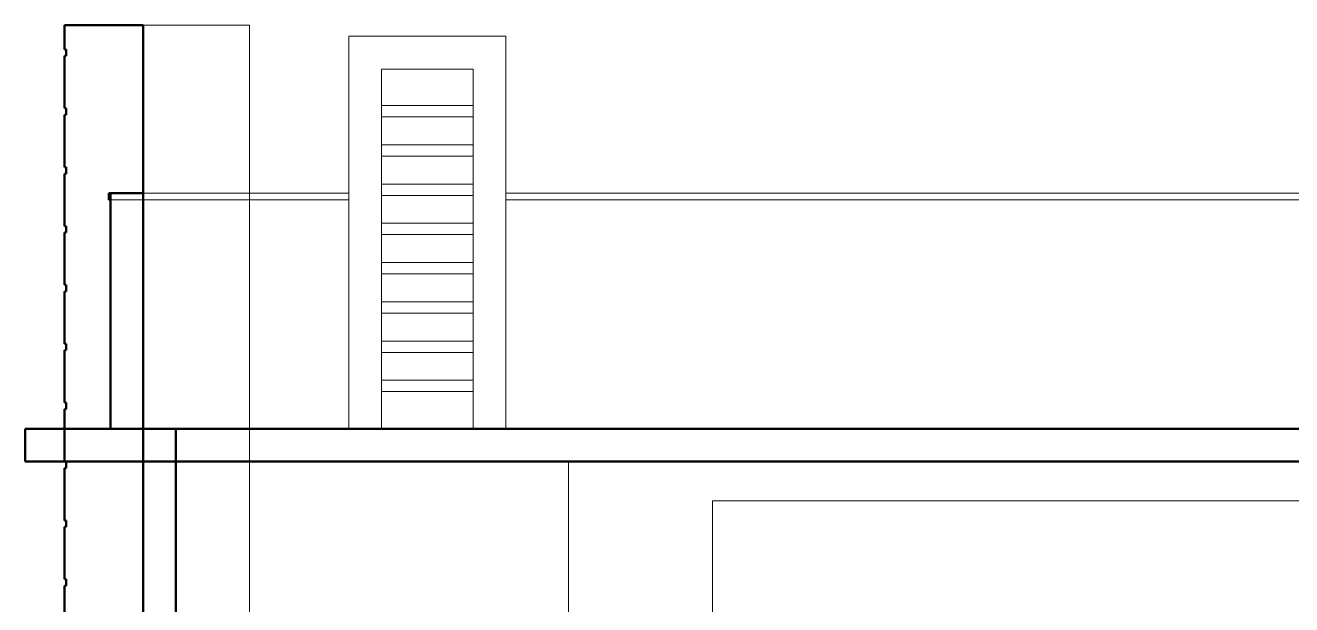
# Model space of a CAD drawing. Header units: feet. Extents: x -34 to 191, y -44 to 82.
# Drawn here: x 34.69 to 50.82, y 70.53 to 77.91 of the extents above; entities that cross this region are included whole.
import ezdxf

# ---------------------------------------------------------------- set-up
doc = ezdxf.new("R2010")
doc.units = ezdxf.units.FT
doc.header["$MEASUREMENT"] = 0
doc.linetypes.add('Grid Line 1_2_', pattern=[0.072917, 0.041667, -0.010417, 0.010417, -0.010417])
for name, color, linetype, lineweight in [('A-FLOR', 192, 'Continuous', 13), ('A-FLOR-LEVL', 51, 'Continuous', 9), ('A-WALL', 113, 'Continuous', 13), ('I-WALL', 2, 'Continuous', 13), ('Q-CASE', 31, 'Continuous', 9)]:
    doc.layers.add(name, color=color, linetype=linetype, lineweight=lineweight)

# ---------------------------------------------------------------- blocks, each defined once
blk = doc.blocks.new('Casework 18 - Casework 18-238311-Section 1')
at = {"layer": 'Q-CASE'}
for p, q in [((-18.998, 23.083), (-4.455, 23.083)), ((-18.998, 21), (-18.998, 23.083)), ((-18.998, 23.083), (-18.998, 21)), ((-4.455, 23.083), (-18.998, 23.083)), ((-18.998, 23.083), (-18.998, 23.083)), ((-4.455, 23.083), (-4.455, 12.583)), ((-4.455, 12.583), (-4.455, 23.083)), ((-4.455, 23.083), (-4.455, 23.083)), ((-5.33, 22.583), (-17.164, 22.583)), ((-17.164, 22.583), (-17.164, 21)), ((-17.164, 21), (-17.164, 22.583)), ((-17.164, 22.583), (-5.33, 22.583)), ((-17.164, 22.583), (-17.164, 22.583)), ((-5.33, 13.083), (-5.33, 22.583)), ((-5.33, 22.583), (-5.33, 13.083)), ((-5.33, 22.583), (-5.33, 22.583)), ((-17.164, 21), (-18.998, 21)), ((-18.998, 21), (-17.164, 21)), ((-18.998, 21), (-18.998, 21)), ((-17.164, 21), (-17.164, 21)), ((-9.705, 18.167), (-9.705, 20.833)), ((-9.705, 20.833), (-5.33, 20.833)), ((-5.33, 20.833), (-9.705, 20.833)), ((-9.705, 20.833), (-9.705, 18.167)), ((-9.705, 20.833), (-9.705, 20.833)), ((-5.33, 20.833), (-5.33, 20.5)), ((-5.33, 20.5), (-5.33, 20.833)), ((-5.33, 20.833), (-5.33, 20.833)), ((-8.872, 20.5), (-8.872, 18.5)), ((-5.33, 20.5), (-8.872, 20.5)), ((-8.872, 20.5), (-5.33, 20.5)), ((-8.872, 18.5), (-8.872, 20.5)), ((-8.872, 20.5), (-8.872, 20.5)), ((-5.33, 20.5), (-5.33, 20.5)), ((-8.872, 18.5), (-5.33, 18.5)), ((-5.33, 18.5), (-8.872, 18.5)), ((-8.872, 18.5), (-8.872, 18.5)), ((-5.33, 18.5), (-5.33, 18.167)), ((-5.33, 18.167), (-5.33, 18.5)), ((-5.33, 18.5), (-5.33, 18.5)), ((-5.33, 18.167), (-9.705, 18.167)), ((-9.705, 18.167), (-5.33, 18.167)), ((-9.705, 18.167), (-9.705, 18.167)), ((-5.33, 18.167), (-5.33, 18.167)), ((-18.998, 12.583), (-18.998, 15.5)), ((-18.998, 15.5), (-17.164, 15.5)), ((-17.164, 15.5), (-18.998, 15.5)), ((-18.998, 15.5), (-18.998, 12.583)), ((-18.998, 15.5), (-18.998, 15.5)), ((-17.164, 15.5), (-17.164, 13.083)), ((-17.164, 13.083), (-17.164, 15.5)), ((-17.164, 15.5), (-17.164, 15.5)), ((-17.164, 13.083), (-5.33, 13.083)), ((-5.33, 13.083), (-17.164, 13.083)), ((-17.164, 13.083), (-17.164, 13.083)), ((-5.33, 13.083), (-5.33, 13.083)), ((-4.455, 12.583), (-18.998, 12.583)), ((-18.998, 12.583), (-4.455, 12.583)), ((-18.998, 12.583), (-18.998, 12.583)), ((-4.455, 12.583), (-4.455, 12.583))]:
    blk.add_line(p, q, dxfattribs=at)
blk = doc.blocks.new('Casework 19 - Casework 14-238459-Section 1')
at = {"layer": 'Q-CASE'}
for p, q in [((-21.793, 23.5), (-21.793, 28.5)), ((-21.793, 28.5), (-19.793, 28.5)), ((-19.793, 28.5), (-21.793, 28.5)), ((-21.793, 28.5), (-21.793, 23.5)), ((-21.793, 28.5), (-21.793, 28.5)), ((-19.793, 28.5), (-19.793, 23.5)), ((-19.793, 23.5), (-19.793, 28.5)), ((-19.793, 28.5), (-19.793, 28.5)), ((-20.21, 28.083), (-21.377, 28.083)), ((-21.377, 28.083), (-21.377, 23.5)), ((-21.377, 23.5), (-21.377, 28.083)), ((-21.377, 28.083), (-20.21, 28.083)), ((-21.377, 28.083), (-21.377, 28.083)), ((-20.21, 23.5), (-20.21, 28.083)), ((-20.21, 28.083), (-20.21, 23.5)), ((-20.21, 28.083), (-20.21, 28.083)), ((-21.377, 27.618), (-20.21, 27.618)), ((-21.377, 27.474), (-21.377, 27.618)), ((-21.377, 27.618), (-21.377, 27.474)), ((-20.21, 27.618), (-21.377, 27.618)), ((-21.377, 27.618), (-21.377, 27.618)), ((-20.21, 27.618), (-20.21, 27.474)), ((-20.21, 27.474), (-20.21, 27.618)), ((-20.21, 27.618), (-20.21, 27.618)), ((-20.21, 27.474), (-21.377, 27.474)), ((-21.377, 27.474), (-20.21, 27.474)), ((-21.377, 27.474), (-21.377, 27.474)), ((-20.21, 27.474), (-20.21, 27.474)), ((-21.377, 27.118), (-20.21, 27.118)), ((-21.377, 26.974), (-21.377, 27.118)), ((-21.377, 27.118), (-21.377, 26.974)), ((-20.21, 27.118), (-21.377, 27.118)), ((-21.377, 27.118), (-21.377, 27.118)), ((-20.21, 27.118), (-20.21, 26.974)), ((-20.21, 26.974), (-20.21, 27.118)), ((-20.21, 27.118), (-20.21, 27.118)), ((-20.21, 26.974), (-21.377, 26.974)), ((-21.377, 26.974), (-20.21, 26.974)), ((-21.377, 26.974), (-21.377, 26.974)), ((-20.21, 26.974), (-20.21, 26.974)), ((-21.377, 26.618), (-20.21, 26.618)), ((-21.377, 26.474), (-21.377, 26.618)), ((-21.377, 26.618), (-21.377, 26.474)), ((-20.21, 26.618), (-21.377, 26.618)), ((-21.377, 26.618), (-21.377, 26.618)), ((-20.21, 26.618), (-20.21, 26.474)), ((-20.21, 26.474), (-20.21, 26.618)), ((-20.21, 26.618), (-20.21, 26.618)), ((-20.21, 26.474), (-21.377, 26.474)), ((-21.377, 26.474), (-20.21, 26.474)), ((-21.377, 26.474), (-21.377, 26.474)), ((-20.21, 26.474), (-20.21, 26.474)), ((-21.377, 26.118), (-20.21, 26.118)), ((-21.377, 25.974), (-21.377, 26.118)), ((-21.377, 26.118), (-21.377, 25.974)), ((-20.21, 26.118), (-21.377, 26.118)), ((-21.377, 26.118), (-21.377, 26.118)), ((-20.21, 25.974), (-21.377, 25.974)), ((-21.377, 25.974), (-20.21, 25.974)), ((-21.377, 25.974), (-21.377, 25.974)), ((-20.21, 26.118), (-20.21, 25.974)), ((-20.21, 25.974), (-20.21, 26.118)), ((-20.21, 26.118), (-20.21, 26.118)), ((-20.21, 25.974), (-20.21, 25.974)), ((-21.377, 25.618), (-20.21, 25.618)), ((-21.377, 25.474), (-21.377, 25.618)), ((-21.377, 25.618), (-21.377, 25.474)), ((-20.21, 25.618), (-21.377, 25.618)), ((-21.377, 25.618), (-21.377, 25.618)), ((-20.21, 25.618), (-20.21, 25.474)), ((-20.21, 25.474), (-20.21, 25.618)), ((-20.21, 25.618), (-20.21, 25.618)), ((-20.21, 25.474), (-21.377, 25.474)), ((-21.377, 25.474), (-20.21, 25.474)), ((-21.377, 25.474), (-21.377, 25.474)), ((-20.21, 25.474), (-20.21, 25.474)), ((-21.377, 25.118), (-20.21, 25.118)), ((-21.377, 24.974), (-21.377, 25.118)), ((-21.377, 25.118), (-21.377, 24.974)), ((-20.21, 25.118), (-21.377, 25.118)), ((-21.377, 25.118), (-21.377, 25.118)), ((-20.21, 25.118), (-20.21, 24.974)), ((-20.21, 24.974), (-20.21, 25.118)), ((-20.21, 25.118), (-20.21, 25.118)), ((-20.21, 24.974), (-21.377, 24.974)), ((-21.377, 24.974), (-20.21, 24.974)), ((-21.377, 24.974), (-21.377, 24.974)), ((-20.21, 24.974), (-20.21, 24.974)), ((-21.377, 24.618), (-20.21, 24.618)), ((-21.377, 24.474), (-21.377, 24.618)), ((-21.377, 24.618), (-21.377, 24.474)), ((-20.21, 24.618), (-21.377, 24.618)), ((-21.377, 24.618), (-21.377, 24.618)), ((-20.21, 24.618), (-20.21, 24.474)), ((-20.21, 24.474), (-20.21, 24.618)), ((-20.21, 24.618), (-20.21, 24.618)), ((-20.21, 24.474), (-21.377, 24.474)), ((-21.377, 24.474), (-20.21, 24.474)), ((-21.377, 24.474), (-21.377, 24.474)), ((-20.21, 24.474), (-20.21, 24.474)), ((-21.377, 24.118), (-20.21, 24.118)), ((-21.377, 23.974), (-21.377, 24.118)), ((-21.377, 24.118), (-21.377, 23.974)), ((-20.21, 24.118), (-21.377, 24.118)), ((-21.377, 24.118), (-21.377, 24.118)), ((-20.21, 24.118), (-20.21, 23.974)), ((-20.21, 23.974), (-20.21, 24.118)), ((-20.21, 24.118), (-20.21, 24.118)), ((-20.21, 23.974), (-21.377, 23.974)), ((-21.377, 23.974), (-20.21, 23.974)), ((-21.377, 23.974), (-21.377, 23.974)), ((-20.21, 23.974), (-20.21, 23.974)), ((-21.377, 23.5), (-21.793, 23.5)), ((-21.793, 23.5), (-21.377, 23.5)), ((-21.793, 23.5), (-21.793, 23.5)), ((-21.377, 23.5), (-21.377, 23.5)), ((-19.793, 23.5), (-20.21, 23.5)), ((-20.21, 23.5), (-19.793, 23.5)), ((-20.21, 23.5), (-20.21, 23.5)), ((-19.793, 23.5), (-19.793, 23.5))]:
    blk.add_line(p, q, dxfattribs=at)

msp = doc.modelspace()

# ---------------------------------------------------------------- linework, layer by layer
at = {"layer": 'A-FLOR', "lineweight": 50}
for p, q in [((95.31787266, 72.7683454), (34.69296313, 72.7683454)), ((34.69296313, 72.7683454), (34.69296313, 72.35167873)), ((34.69296313, 72.35167873), (95.31787266, 72.35167873))]:
    msp.add_line(p, q, dxfattribs=at)
at = {"layer": 'A-FLOR-LEVL', "linetype": 'Grid Line 1_2_'}
msp.add_line((34.69296313, 72.7683454), (117.49028218, 72.7683454), dxfattribs=at)
at = {"layer": 'A-WALL', "lineweight": 50}
for p, q in [((35.19296313, 77.90854675), (35.19296313, 77.60167873)), ((36.19296313, 77.90854675), (35.19296313, 77.90854675)), ((36.19296313, 69.7683454), (36.19296313, 77.90854675)), ((35.19296313, 77.60167873), (35.21379646, 77.60167873)), ((35.21379646, 77.60167873), (35.21379646, 77.5183454)), ((35.21379646, 77.5183454), (35.19296313, 77.5183454)), ((35.19296313, 77.5183454), (35.19296313, 76.85167873)), ((35.19296313, 76.85167873), (35.21379646, 76.85167873)), ((35.21379646, 76.7683454), (35.19296313, 76.7683454)), ((35.19296313, 76.7683454), (35.19296313, 76.10167873)), ((35.21379646, 76.85167873), (35.21379646, 76.7683454)), ((35.19296313, 76.10167873), (35.21379646, 76.10167873)), ((35.21379646, 76.0183454), (35.19296313, 76.0183454)), ((35.19296313, 76.0183454), (35.19296313, 75.35167873)), ((35.21379646, 76.10167873), (35.21379646, 76.0183454)), ((35.77629646, 75.7683454), (35.75546313, 75.7683454)), ((35.75546313, 75.7683454), (35.75546313, 75.68501206)), ((35.75546313, 75.68501206), (35.77629646, 75.68501206)), ((35.19296313, 75.35167873), (35.21379646, 75.35167873)), ((35.21379646, 75.35167873), (35.21379646, 75.2683454)), ((35.21379646, 75.2683454), (35.19296313, 75.2683454)), ((35.19296313, 75.2683454), (35.19296313, 74.60167873)), ((35.19296313, 74.60167873), (35.21379646, 74.60167873)), ((35.21379646, 74.5183454), (35.19296313, 74.5183454)), ((35.19296313, 74.5183454), (35.19296313, 73.85167873)), ((35.21379646, 74.60167873), (35.21379646, 74.5183454)), ((35.19296313, 73.85167873), (35.21379646, 73.85167873)), ((35.21379646, 73.7683454), (35.19296313, 73.7683454)), ((35.19296313, 73.7683454), (35.19296313, 73.10167873)), ((35.21379646, 73.85167873), (35.21379646, 73.7683454)), ((35.19296313, 73.10167873), (35.21379646, 73.10167873)), ((35.21379646, 73.10167873), (35.21379646, 73.0183454)), ((35.21379646, 73.0183454), (35.19296313, 73.0183454)), ((35.19296313, 73.0183454), (35.19296313, 72.35167873)), ((35.21379646, 72.2683454), (35.19296313, 72.2683454)), ((35.19296313, 72.2683454), (35.19296313, 71.60167873)), ((35.21379646, 72.35167873), (35.21379646, 72.2683454)), ((35.19296313, 71.60167873), (35.21379646, 71.60167873)), ((35.21379646, 71.60167873), (35.21379646, 71.5183454)), ((35.21379646, 71.5183454), (35.19296313, 71.5183454)), ((35.19296313, 71.5183454), (35.19296313, 70.85167873)), ((35.19296313, 70.85167873), (35.21379646, 70.85167873)), ((35.21379646, 70.85167873), (35.21379646, 70.7683454)), ((35.21379646, 70.7683454), (35.19296313, 70.7683454)), ((35.19296313, 70.7683454), (35.19296313, 70.10167873))]:
    msp.add_line(p, q, dxfattribs=at)
at = {"layer": 'A-WALL'}
for p, q in [((37.54712979, 77.90854675), (36.19296313, 77.90854675)), ((37.54712979, 59.60167873), (37.54712979, 77.90854675))]:
    msp.add_line(p, q, dxfattribs=at)
at = {"layer": 'A-WALL', "lineweight": 9}
for p, q in [((35.77629646, 75.68501206), (38.81291019, 75.68501206)), ((40.81291019, 75.68501206), (53.70344812, 75.68501206))]:
    msp.add_line(p, q, dxfattribs=at)
at = {"layer": 'I-WALL', "lineweight": 50}
for p, q in [((35.77629646, 75.7683454), (35.77629646, 72.7683454)), ((36.19296313, 75.7683454), (35.77629646, 75.7683454)), ((36.60962979, 69.7683454), (36.60962979, 72.7683454))]:
    msp.add_line(p, q, dxfattribs=at)
at = {"layer": 'I-WALL'}
for p, q in [((38.81291019, 75.7683454), (36.19296313, 75.7683454)), ((38.81291019, 75.7683454), (38.81291019, 72.7683454)), ((40.81291019, 72.7683454), (40.81291019, 75.7683454)), ((40.81291019, 75.7683454), (53.70344812, 75.7683454))]:
    msp.add_line(p, q, dxfattribs=at)

# ---------------------------------------------------------------- block references
at = {"layer": 'Q-CASE'}
for name in ['Casework 19 - Casework 14-238459-Section 1', 'Casework 18 - Casework 18-238311-Section 1']:
    msp.add_blockref(name, (60.60635933, 49.2683454), dxfattribs=at)

doc.saveas('drawing.dxf')
